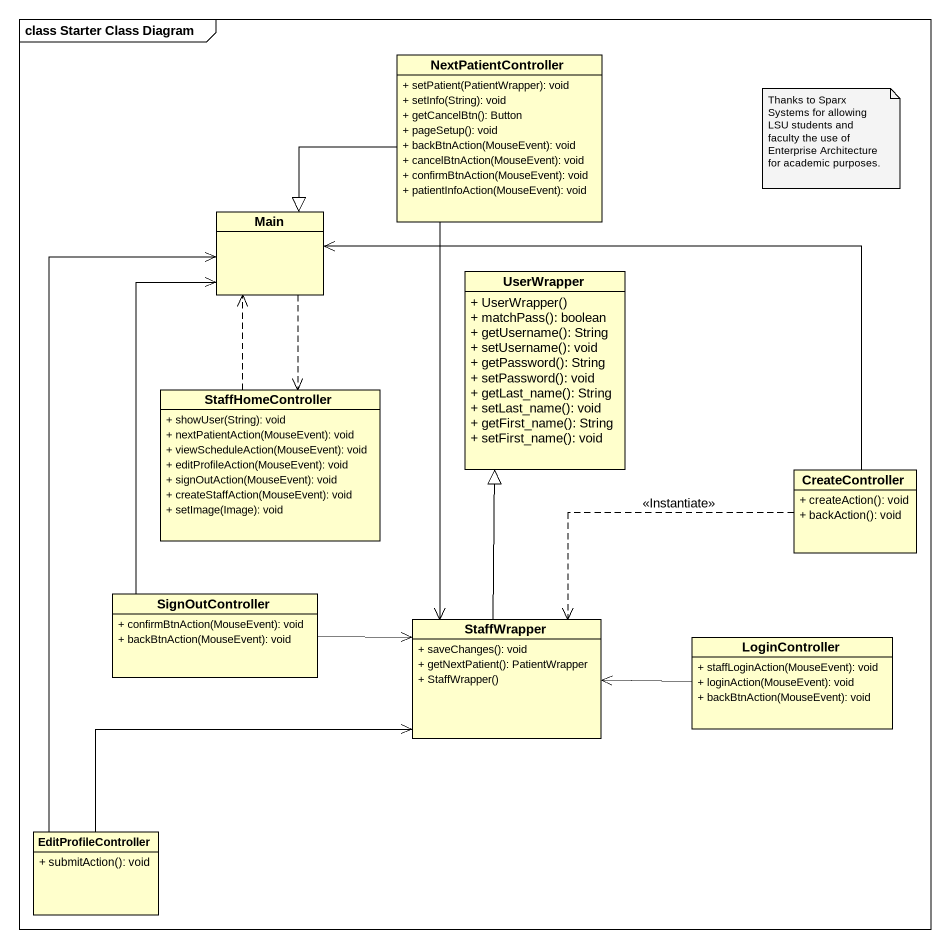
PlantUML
@startuml
mainframe class Starter Class Diagram
hide circle
hide empty members
skinparam classAttributeIconSize 0
class NextPatientController {
  + setPatient(PatientWrapper): void
  + setInfo(String): void
  + getCancelBtn(): Button
  + pageSetup(): void
  + backBtnAction(MouseEvent): void
  + cancelBtnAction(MouseEvent): void
  + confirmBtnAction(MouseEvent): void
  + patientInfoAction(MouseEvent): void
}
class Main
class UserWrapper {
  + UserWrapper()
  + matchPass(): boolean
  + getUsername(): String
  + setUsername(): void
  + getPassword(): String
  + setPassword(): void
  + getLast_name(): String
  + setLast_name(): void
  + getFirst_name(): String
  + setFirst_name(): void
}
class StaffHomeController {
  + showUser(String): void
  + nextPatientAction(MouseEvent): void
  + viewScheduleAction(MouseEvent): void
  + editProfileAction(MouseEvent): void
  + signOutAction(MouseEvent): void
  + createStaffAction(MouseEvent): void
  + setImage(Image): void
}
class CreateController {
  + createAction(): void
  + backAction(): void
}
class SignOutController {
  + confirmBtnAction(MouseEvent): void
  + backBtnAction(MouseEvent): void
}
class StaffWrapper {
  + saveChanges(): void
  + getNextPatient(): PatientWrapper
  + StaffWrapper()
}
class LoginController {
  + staffLoginAction(MouseEvent): void
  + loginAction(MouseEvent): void
  + backBtnAction(MouseEvent): void
}
class EditProfileController {
  + submitAction(): void
}
NextPatientController -left-|> Main
NextPatientController --> StaffWrapper
Main ..> StaffHomeController
StaffHomeController .up.> Main
CreateController -left-> Main
CreateController .left.> StaffWrapper : <<Instantiate>>
SignOutController -up-> Main
SignOutController -right-> StaffWrapper
StaffWrapper -up-|> UserWrapper
LoginController -left-> StaffWrapper
EditProfileController -up-> Main
EditProfileController -right-> StaffWrapper
note as N1
  Thanks to Sparx Systems for allowing LSU students and faculty the use of Enterprise Architecture for academic purposes.
end note
@enduml
